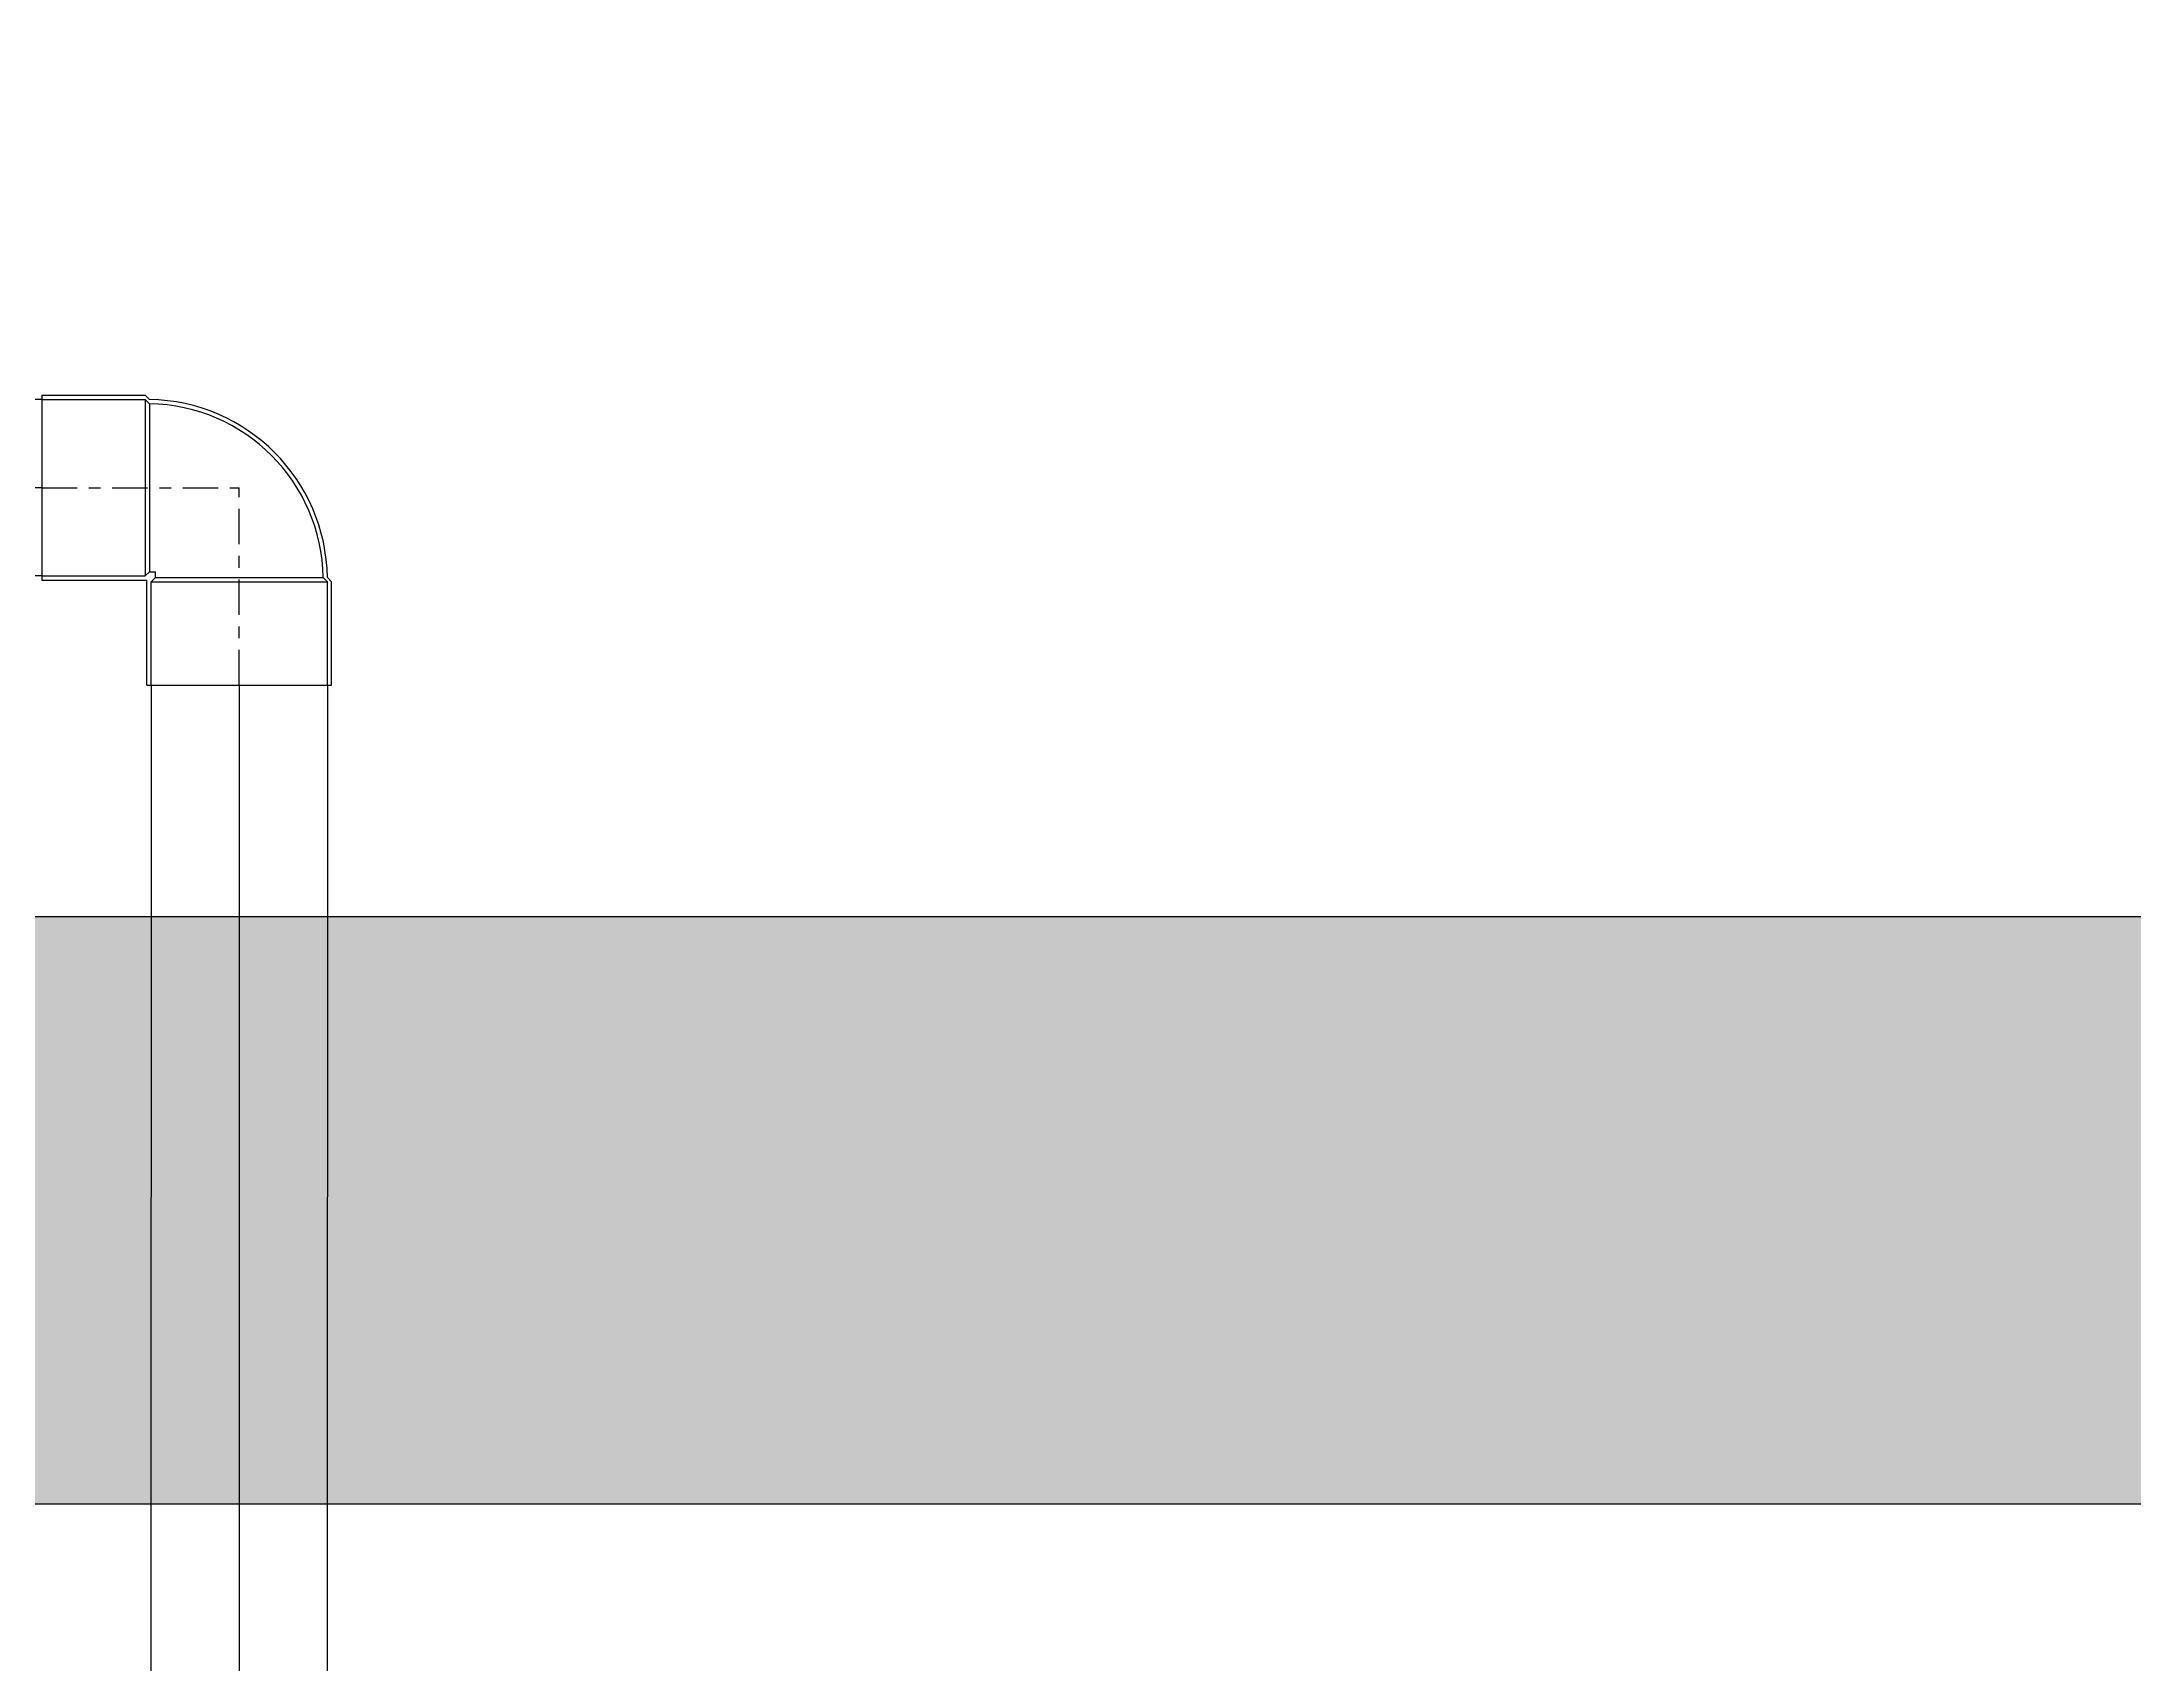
# Model space of a CAD drawing. Header units: millimetres. Extents: x -294625 to 2136527, y -251383 to 128331.
# Drawn here: x 1088415 to 1089127, y -77758 to -77206 of the extents above; entities that cross this region are included whole.
import ezdxf

# ---------------------------------------------------------------- set-up
doc = ezdxf.new("R2010")
doc.units = ezdxf.units.MM
doc.linetypes.add('CENTER', pattern=[3, 1.5, -0.5, 0.5, -0.5])
doc.layers.add('0.06 Trả nước', color=3, linetype='Continuous')
doc.layers.add('N3-NOTE', color=11, linetype='Continuous', lineweight=13)
doc.styles.add('P-VNTIMEH', font='vntimeh.shx', dxfattribs={"width": 0.75, "height": 300})
doc.styles.get("Standard").update_dxf_attribs({"font": 'arialbd.ttf'})
doc.dimstyles.new('N-NOTE', dxfattribs={"dimtxt": 200, "dimasz": 30, "dimexe": 50, "dimexo": 50, "dimgap": 100, "dimtad": 1, "dimdec": 0, "dimdsep": 46, "dimtxsty": 'P-VNTIMEH', "dimblk": 'OPEN30', "dimcen": 0, "dimse1": 1, "dimse2": 1, "dimclrd": 256, "dimclre": 7, "dimclrt": 256, "dimadec": 0, "dimazin": 0, "dimtfac": 1, "dimtdec": 0, "dimtix": 1, "dimtmove": 2, "dimatfit": 3, "dimldrblk": 'OPEN30', "dimfxl": 1, "dimtolj": 1, "dimtzin": 0, "dimarcsym": 0})

# ---------------------------------------------------------------- blocks, each defined once
blk = doc.blocks.new('cutdenhatD75')
for p, q in [((38.2, 37.5), (40, 39.3)), ((84, 39.3), (40, 39.3)), ((84, -39.3), (84, 39.3)), ((-37.5, -38.2), (-39.3, -40)), ((-39.3, -84), (-39.3, -40)), ((39.3, -84), (39.3, -39.3)), ((84, -39.3), (39.3, -39.3)), ((-39.3, -84), (39.3, -84))]:
    blk.add_line(p, q)
at = {"color": 8}
for p, q in [((38.2, 35.7), (40, 37.5)), ((38.2, -35.7), (38.2, 35.7)), ((84, 37.5), (40, 37.5)), ((40, -37.5), (40, 37.5)), ((-35.7, -38.2), (-37.5, -40)), ((-37.5, -84), (-37.5, -40)), ((-37.5, -40), (37.5, -40)), ((-35.7, -38.2), (35.7, -38.2)), ((35.7, -38.2), (35.7, -35.7)), ((38.2, -35.7), (35.7, -35.7)), ((35.7, -38.2), (37.5, -40)), ((37.5, -84), (37.5, -40)), ((38.2, -35.7), (40, -37.5)), ((84, -37.5), (40, -37.5))]:
    blk.add_line(p, q, dxfattribs=at)
at = {"color": 8, "linetype": 'CENTER', "ltscale": 10}
for p in [(0, -84), (84, 0)]:
    blk.add_line(p, (0, 0), dxfattribs=at)
blk.add_arc((39.3, -39.3), 76.81, 90.82059, 179.17941)
at = {"color": 8}
blk.add_arc((39.3, -39.3), 75.01, 90.84028, 179.15972, dxfattribs=at)
at = {"flags": 12}
blk.add_attdef('CUTDENHAT', (0, 0), '', height=0.1, dxfattribs=at)
blk = doc.blocks.new('PMBCB')
h = blk.add_hatch()
h.set_pattern_fill('BTCT2', color=8, scale=30, pattern_type=2)
h.set_pattern_definition([(50, (-27194.2, -11189.96), (215.17805, -18.8256), [22.5, -247.5]), (355, (-27194.2, -11189.96), (-41.6254, 225.6576), [18, -198]), (100.4514, (-27176.26, -11191.53), (173.5528, 206.8319), [19.122, -210.3426]), (46.1842, (-27194.2, -11129.96), (320.1723, -49.6557), [33.75, -371.25]), (96.6356, (-27167.5, -11134.1), (280.3988, 292.2354), [28.683, -315.514]), (351.1842, (-27194.2, -11129.96), (280.3986, 292.2356), [27, -297]), (21, (-27164.2, -11144.96), (179.0721, -120.7857), [22.5, -247.5]), (326, (-27164.2, -11144.96), (72.9946, 217.545), [18, -198]), (71.4514, (-27149.27, -11155.03), (252.0668, 96.7591), [19.122, -210.3426]), (37.5, (-27194.194, -11189.96), (3.64796, 99.86816), [0, -195.6, 0, -201, 0, -198.75]), (7.5, (-27194.19, -11189.96), (78.92086, 118.3235), [0, -114.6, 0, -191.1, 0, -75.75]), (327.5, (-27261.094, -11189.96), (160.14673, -6.76646), [0, -75, 0, -234, 0, -310.5]), (317.5, (-27291.1, -11189.96), (174.95585, 30.0315), [0, -97.5, 0, -155.4, 0, -220.5]), (45, (-27194.19, -11189.96), (-63.6396, 63.6396), []), (45, (-27194.19, -11168.96), (-63.6396, 63.6396), [])])
h.paths.add_polyline_path([(6600, 2700), (-2900, 2700), (-2900, -200), (6600, -200)])
h.paths.add_polyline_path([(5000, 2500), (5000, 0), (0, 0), (0, 2500)], flags=16)
h.paths.add_polyline_path([(5200, 2500), (6400, 2500), (6400, 0), (5200, 0)], flags=16)
h.paths.add_polyline_path([(-200, 2500), (-200, 0), (-2700, 0), (-2700, 2500)], flags=16)
h.paths.add_polyline_path([(5350.97, 389.34), (6075.73, 389.34), (6075.73, 539.34), (5350.97, 539.34)], flags=0)
h.paths.add_polyline_path([(5451.74, 547.35), (5986.02, 547.35), (5986.02, 775.92), (5451.74, 775.92)], flags=0)
h.paths.add_polyline_path([(4155.05, 389.34), (4879.81, 389.34), (4879.81, 539.34), (4155.05, 539.34)], flags=0)
h.paths.add_polyline_path([(4255.82, 547.35), (4790.11, 547.35), (4790.11, 775.92), (4255.82, 775.92)], flags=0)
h.paths.add_polyline_path([(-1032.12, 389.34), (-307.36, 389.34), (-307.36, 539.34), (-1032.12, 539.34)], flags=0)
h.paths.add_polyline_path([(-931.35, 547.35), (-397.07, 547.35), (-397.07, 775.92), (-931.35, 775.92)], flags=0)
blk.add_lwpolyline([(-200, 2700), (6600, 2700), (6600, -200), (-200, -200)])
blk.add_lwpolyline([(0, 0), (5000, 0), (5000, 2500), (0, 2500)], close=True)
at = {"layer": '0.06 Trả nước'}
for p, q in [((941.32, 2875.86, 0), (-2279.63, 2876.04, 0)), ((941.32, 2815.86, 0), (-2279.63, 2816.04, 0)), ((978.53, 2778.66, 0), (978.35, 1586.14, 0)), ((1038.53, 2778.66, 0), (1038.35, 1586.13, 0))]:
    blk.add_line(p, q, dxfattribs=at)
at = {"layer": '0.06 Trả nước', "color": 8}
for p, q in [((941.32, 2845.86, 0), (-2279.63, 2846.04, 0)), ((1008.53, 2778.66, 0), (1008.35, 1586.13, 0))]:
    blk.add_line(p, q, dxfattribs=at)
at = {"layer": '0.06 Trả nước'}
ref = blk.add_blockref('cutdenhatD75', (1008.52, 2845.86), dxfattribs=dict(at, xscale=0.8, yscale=0.8, zscale=0.8, rotation=270))
ref.add_attrib('CUTDENHAT', 'Cút, PPR, DN75', (1008.52, 2845.86, 0), dxfattribs={"layer": '0', "height": 0.08, "rotation": 270})
blk = doc.blocks.new('_Open30')
at = {"color": 0, "linetype": 'ByBlock', "lineweight": -2}
for p, q in [((-1, 0.2679), (0, 0)), ((0, 0), (-1, -0.2679)), ((0, 0), (-1, 0))]:
    blk.add_line(p, q, dxfattribs=at)

msp = doc.modelspace()

# ---------------------------------------------------------------- block references
msp.add_blockref('PMBCB', (1087473.72, -80204.01))

# ---------------------------------------------------------------- next in the draw order: leaders
at = {"layer": 'N3-NOTE'}
msp.add_leader([(1091135.04, -78161.74), (1091135.04, -74362.36), (1083978.18, -74362.36)], dimstyle='N-NOTE', override={"dimasz": 300, "dimgap": 100, "dimtad": 0}, dxfattribs=at)

doc.saveas('drawing.dxf')
